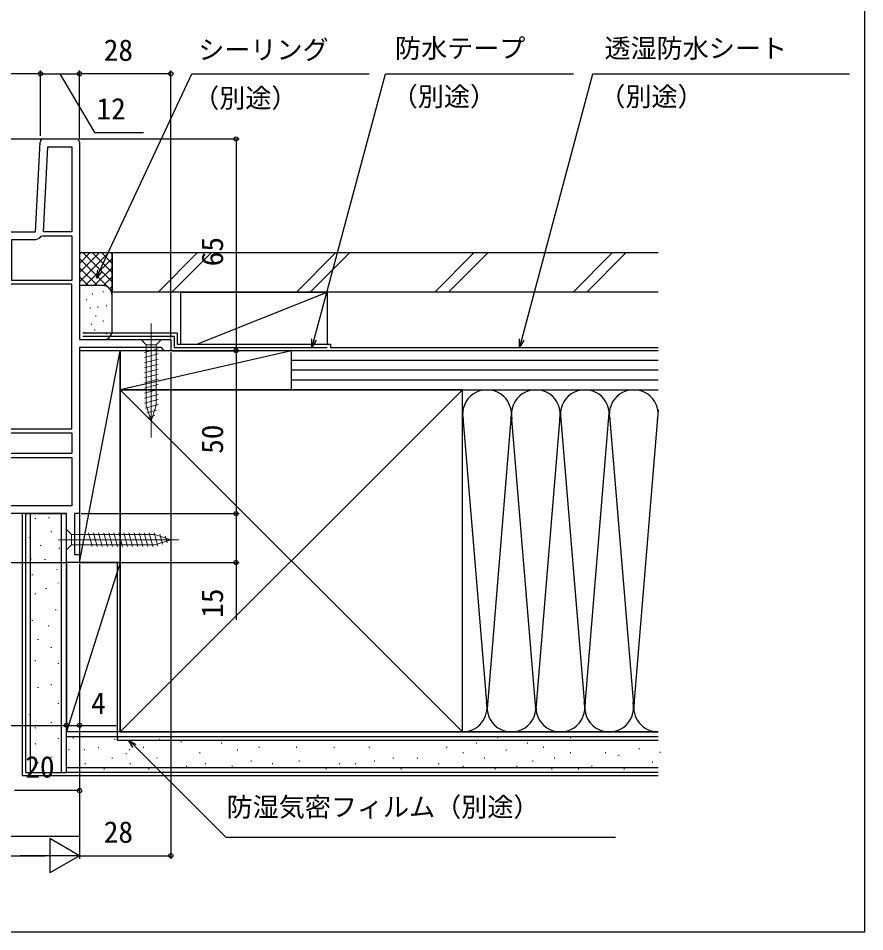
# Model space of a CAD drawing. Units: millimetres, scale not verified. Extents: x -525 to 525, y -783 to 778.
# Drawn here: x 265.3 to 525, y -782.7 to -502.3 of the extents above; entities that cross this region are included whole.
import ezdxf
from ezdxf.enums import TextEntityAlignment as Align

# ---------------------------------------------------------------- set-up
doc = ezdxf.new("R2010")
doc.units = ezdxf.units.MM
doc.header["$LTSCALE"] = 4
for name, color, linetype in [('0-3_YKK_11', 7, 'Continuous'), ('0-4_YKK_12', 2, 'Continuous'), ('0-7_YKK_D', 6, 'Continuous'), ('0-8_YKK_ZWAK', 7, 'Continuous'), ('0-9_YSS_K', 3, 'Continuous'), ('0-A_YSS_KE', 3, 'Continuous')]:
    doc.layers.add(name, color=color, linetype=linetype)
doc.layers.add('0-5_YKK_13', color=4, linetype='Continuous', lineweight=18)
doc.styles.add('ＭＳ ゴシック', font='')
doc.styles.get('ＭＳ ゴシック').set_extended_font_data('MS Gothic')

msp = doc.modelspace()

# ---------------------------------------------------------------- linework, layer by layer
at = {"layer": '0-3_YKK_11'}
msp.add_line((273.078, -539.36), (283.129, -539.36), dxfattribs=at)
for points in [[(284.129, -540.36), (284.129, -600.96), (312.129, -600.96), (312.129, -604.36), (310.229, -604.36), (309.729, -603.86), (309.229, -603.36), (284.129, -603.36), (284.129, -654.36), (282.629, -654.36), (282.629, -666.86), (284.129, -666.86), (284.129, -669.36), (280.129, -669.36), (280.129, -654.36), (228.129, -654.36), (228.129, -652.56), (230.129, -652.56), (230.129, -627.86), (233.429, -627.86)], [(255.302, -574.075), (260.929, -575.068), (260.929, -570.26), (255.572, -570.26), (254.705, -570.802), (254.129, -570.483), (254.129, -567.86), (270.635, -567.86), (272.079, -540.308)], [(272.372, -569.237), (272.753, -569.06), (281.729, -569.06), (281.729, -582.76)], [(281.729, -582.76), (263.329, -582.76), (263.329, -570.26), (270.161, -570.26)], [(281.729, -628.36), (281.729, -583.96), (262.929, -583.96), (262.584, -584.098)], [(260.729, -626.46), (260.729, -628.36), (281.729, -628.36)], [(281.729, -651.96), (255.329, -651.96), (255.329, -638.053), (255.505, -637.671)], [(255.84, -637.337), (256.221, -637.16), (281.729, -637.16), (281.729, -651.96)]]:
    msp.add_lwpolyline(points, dxfattribs=at)
for points in [[(273.038, -567.86), (274.406, -541.76), (281.729, -541.76), (281.729, -567.86)], [(281.729, -635.96), (256.529, -635.96), (256.529, -629.56), (281.729, -629.56)]]:
    msp.add_lwpolyline(points, close=True, dxfattribs=at)
for centre, radius, start, end in [((273.078, -540.36), 1, 90, 176.99997), ((283.129, -540.36), 1, 0.00001, 89.99999), ((270.161, -567.36), 2.9, 269.99999, 319.67978)]:
    msp.add_arc(centre, radius, start, end, dxfattribs=at)
at = {"layer": '0-4_YKK_12'}
for p, q in [((5.602, -539.36), (273.078, -539.36)), ((5.602, -669.36), (280.629, -669.36))]:
    msp.add_line(p, q, dxfattribs=at)
at = {"layer": '0-5_YKK_13'}
for p, q in [((306.128, -595.96), (306.128, -630.96)), ((309.228, -600.96), (303.028, -600.96)), ((303.028, -600.96), (304.578, -602.51)), ((304.578, -602.51), (304.578, -621.044)), ((307.678, -602.51), (304.578, -602.51)), ((309.228, -600.96), (307.678, -602.51)), ((307.678, -621.044), (307.678, -602.51)), ((304.028, -604.937), (308.228, -603.811)), ((304.028, -606.49), (308.228, -605.364)), ((304.028, -608.043), (308.228, -606.917)), ((304.028, -609.595), (308.228, -608.47)), ((304.028, -611.148), (308.228, -610.023)), ((304.028, -612.701), (308.228, -611.576)), ((304.028, -614.254), (308.228, -613.129)), ((304.028, -615.807), (308.228, -614.682)), ((304.028, -617.36), (308.228, -616.235)), ((304.028, -618.913), (308.228, -617.788)), ((304.028, -620.466), (308.228, -619.34)), ((304.287, -621.949), (308.228, -620.893)), ((306.128, -625.96), (304.578, -621.044)), ((306.128, -625.96), (307.678, -621.044)), ((304.739, -623.381), (307.775, -622.568)), ((305.19, -624.813), (307.24, -624.264)), ((281.679, -660.81), (307.213, -660.81)), ((286.874, -660.26), (287.999, -664.46)), ((288.427, -660.26), (289.552, -664.46)), ((289.98, -660.26), (291.105, -664.46)), ((291.533, -660.26), (292.658, -664.46)), ((293.086, -660.26), (294.211, -664.46)), ((294.638, -660.26), (295.764, -664.46)), ((296.191, -660.26), (297.317, -664.46)), ((297.744, -660.26), (298.87, -664.46)), ((299.297, -660.26), (300.423, -664.46)), ((300.85, -660.26), (301.975, -664.46)), ((302.403, -660.26), (303.528, -664.46)), ((303.956, -660.26), (305.081, -664.46)), ((305.509, -660.26), (306.634, -664.46)), ((307.062, -660.26), (308.118, -664.202)), ((312.129, -662.36), (307.213, -660.81)), ((312.129, -662.36), (307.213, -660.81)), ((308.736, -660.714), (309.55, -663.75)), ((310.432, -661.249), (310.982, -663.299)), ((277.629, -662.36), (314.629, -662.36)), ((280.129, -665.46), (281.679, -663.91)), ((281.679, -663.91), (307.213, -663.91)), ((312.129, -662.36), (307.213, -663.91))]:
    msp.add_line(p, q, dxfattribs=at)
msp.add_lwpolyline([(280.129, -665.46), (280.129, -659.26), (281.679, -660.81), (281.679, -663.91)], dxfattribs=at)
at = {"layer": '0-7_YKK_D'}
for p, q in [((272.129, -538.36), (272.129, -518.36)), ((272.129, -538.36), (272.129, -518.36)), ((284.129, -538.36), (284.129, -518.36)), ((284.129, -539.36), (284.129, -518.36)), ((312.129, -600.46), (312.129, -518.36)), ((272.129, -519.36), (254.129, -519.36)), ((272.129, -519.36), (284.129, -519.36)), ((312.129, -519.36), (284.129, -519.36)), ((284.129, -539.36), (333.129, -539.36)), ((332.129, -539.36), (332.129, -604.36)), ((312.129, -604.86), (312.129, -760.36)), ((312.629, -604.36), (333.129, -604.36)), ((312.629, -604.36), (333.129, -604.36)), ((332.129, -604.36), (332.129, -654.36)), ((284.629, -654.36), (333.129, -654.36)), ((284.629, -654.36), (333.129, -654.36)), ((280.129, -669.86), (280.129, -720.36)), ((280.129, -669.86), (280.129, -720.36)), ((284.129, -669.76), (284.129, -760.36)), ((284.129, -669.76), (284.129, -740.36)), ((284.129, -669.76), (284.129, -760.36)), ((284.129, -669.76), (284.129, -720.36)), ((284.629, -669.36), (333.129, -669.36)), ((228.129, -719.36), (280.129, -719.36)), ((284.129, -739.36), (264.129, -739.36)), ((284.129, -759.36), (275.035, -754.11)), ((275.035, -754.11), (275.035, -764.61)), ((-265.371, -759.36), (273.629, -759.36)), ((284.129, -759.36), (265.942, -759.36)), ((284.129, -759.36), (275.035, -764.61)), ((284.129, -759.36), (312.129, -759.36))]:
    msp.add_line(p, q, dxfattribs=at)
for points in [[(278.129, -519.36), (288.716, -537.36), (303.761, -537.36)], [(289.289, -582.087), (290.367, -579.776), (318.539, -519.36), (372.998, -519.36)], [(355.434, -603.36), (356.094, -600.897), (377.944, -519.352), (435.676, -519.352)], [(419.107, -603.36), (419.767, -600.897), (441.617, -519.352), (520.349, -519.352)], [(290.986, -580.065), (289.289, -582.087), (289.747, -579.487)], [(356.754, -601.074), (355.434, -603.36), (355.434, -600.72)], [(420.427, -601.074), (419.107, -603.36), (419.107, -600.72)], [(332.129, -654.36), (332.129, -669.36), (332.129, -686.956)], [(280.129, -719.36), (284.129, -719.36), (295.355, -719.36)], [(300.477, -726.147), (299.157, -723.86), (301.444, -725.18)], [(299.157, -723.86), (300.96, -725.663), (329.019, -753.722), (448.521, -753.722)]]:
    msp.add_lwpolyline(points, dxfattribs=at)
for centre in [(272.129, -519.36), (272.129, -519.36), (284.129, -519.36), (284.129, -519.36), (312.129, -519.36), (332.129, -539.36), (332.129, -604.36), (332.129, -604.36), (332.129, -654.36), (332.129, -654.36), (332.129, -669.36), (280.129, -719.36), (280.129, -719.36), (284.129, -719.36), (284.129, -739.36), (312.129, -759.36)]:
    msp.add_circle(centre, 0.637, dxfattribs=at)
at = {"layer": '0-8_YKK_ZWAK'}
msp.add_lwpolyline([(-525, -782.7), (525, -782.7), (525, 747.3)], dxfattribs=at)
at = {"layer": '0-9_YSS_K'}
for p, q in [((294.126, -574.36), (284.126, -574.36)), ((284.126, -583.218), (292.984, -574.36)), ((284.126, -580.39), (290.156, -574.36)), ((284.126, -577.561), (287.327, -574.36)), ((284.126, -574.733), (284.499, -574.36)), ((285.269, -574.36), (294.126, -583.218)), ((288.097, -574.36), (294.126, -580.39)), ((290.925, -574.36), (294.126, -577.561)), ((293.754, -574.36), (294.126, -574.733)), ((294.126, -587.36), (294.126, -574.36)), ((320.237, -574.36), (308.237, -586.36)), ((324.479, -574.36), (312.479, -586.36)), ((362.663, -574.36), (350.663, -586.36)), ((366.906, -574.36), (354.906, -586.36)), ((405.089, -574.36), (393.089, -586.36)), ((409.332, -574.36), (397.332, -586.36)), ((447.516, -574.36), (435.516, -586.36)), ((451.758, -574.36), (439.758, -586.36)), ((284.126, -576.047), (294.126, -586.047)), ((285.813, -584.36), (294.126, -576.047)), ((284.126, -578.875), (289.612, -584.36)), ((288.641, -584.36), (294.126, -578.875)), ((284.126, -581.703), (286.801, -584.378)), ((291.452, -584.378), (294.126, -581.703)), ((291.126, -584.36), (284.126, -584.36)), ((293.332, -585.326), (294.126, -584.532)), ((286.127, -588.686), (286.327, -588.686)), ((287.983, -586.856), (288.183, -586.856)), ((291.321, -586.188), (291.521, -586.188)), ((294.126, -598.46), (294.126, -587.36)), ((315.126, -586.36), (315.126, -602.36)), ((315.126, -586.36), (360.126, -586.36)), ((320.126, -602.36), (360.126, -586.36)), ((360.126, -586.36), (360.126, -602.36)), ((287.316, -591.195), (287.516, -591.195)), ((289.652, -590.861), (289.852, -590.861)), ((292.323, -590.528), (292.523, -590.528)), ((289.049, -593.654), (289.249, -593.654)), ((287.649, -596.202), (287.849, -596.202)), ((291.321, -595.201), (291.521, -595.201)), ((285.667, -598.812), (285.867, -598.812)), ((288.671, -597.98), (288.871, -597.98)), ((289.319, -599.874), (289.518, -599.874)), ((292.323, -599.043), (292.523, -599.043)), ((284.426, -600.96), (291.126, -600.96)), ((284.126, -669.36), (296.626, -604.36)), ((349.126, -604.36), (296.626, -616.36)), ((360.126, -604.36), (315.126, -604.36)), ((349.126, -616.36), (349.126, -604.36)), ((461.62, -604.36), (349.126, -604.36)), ((461.62, -607.36), (349.126, -607.36)), ((461.62, -610.36), (349.126, -610.36)), ((461.62, -613.36), (349.126, -613.36)), ((296.629, -721.36), (401.629, -616.36)), ((296.629, -616.36), (401.629, -721.36)), ((349.126, -616.36), (461.62, -616.36)), ((401.629, -616.36), (461.623, -616.36)), ((401.635, -623.555), (408.971, -712.329)), ((431.519, -624.805), (424.129, -714.241)), ((439.129, -714.241), (446.63, -623.467)), ((446.705, -624.393), (454.129, -714.241)), ((454.129, -714.241), (461.706, -622.543)), ((416.471, -625.392), (409.129, -714.241)), ((424.129, -714.241), (416.787, -625.392)), ((431.79, -625.426), (439.129, -714.241)), ((266.628, -734.86), (266.628, -654.36)), ((269.128, -733.86), (269.128, -654.36)), ((270.469, -655.779), (270.469, -655.979)), ((274.681, -655.552), (274.681, -655.752)), ((278.628, -733.86), (278.628, -654.36)), ((268.821, -661.548), (268.821, -661.748)), ((275.414, -659.9), (275.414, -660.1)), ((272.118, -664.021), (272.118, -664.221)), ((277.909, -664.842), (277.909, -665.042)), ((269.224, -668.16), (269.224, -668.36)), ((273.511, -668.35), (273.511, -668.55)), ((280.128, -721.36), (280.128, -668.912)), ((296.629, -669.36), (280.128, -669.36)), ((296.629, -669.36), (280.128, -721.36)), ((296.629, -721.36), (296.629, -669.36)), ((277.129, -671.468), (277.129, -671.668)), ((269.645, -673.087), (269.645, -673.287)), ((277.563, -675.559), (277.563, -675.759)), ((273.766, -677.207), (273.766, -677.407)), ((270.469, -678.856), (270.469, -679.056)), ((276.739, -683.801), (276.739, -684.001)), ((269.645, -687.097), (269.645, -687.297)), ((274.59, -688.746), (274.59, -688.946)), ((271.294, -692.866), (271.294, -693.066)), ((275.414, -695.339), (275.414, -695.539)), ((270.469, -699.46), (270.469, -699.66)), ((277.563, -700.284), (277.563, -700.484)), ((271.294, -707.633), (271.294, -707.833)), ((275.414, -706.809), (275.414, -707.008)), ((277.563, -712.578), (277.563, -712.778)), ((268.821, -715.874), (268.821, -716.074)), ((270.469, -719.995), (270.469, -720.195)), ((275.414, -718.347), (275.414, -718.547)), ((277.563, -723.292), (277.563, -723.492)), ((296.629, -721.36), (280.128, -721.36)), ((461.623, -722.86), (280.128, -722.86)), ((282.039, -723.19), (282.239, -723.19)), ((295.812, -723.19), (296.012, -723.19)), ((401.629, -721.36), (461.623, -721.36)), ((412.389, -723.102), (412.589, -723.102)), ((434.641, -723.102), (434.841, -723.102)), ((270.469, -724.94), (270.469, -725.14)), ((289.895, -726.074), (290.095, -726.074)), ((294.837, -723.58), (295.037, -723.58)), ((303.668, -726.074), (303.868, -726.074)), ((308.61, -723.58), (308.81, -723.58)), ((315.236, -724.359), (315.436, -724.359)), ((319.327, -723.926), (319.527, -723.926)), ((327.569, -724.75), (327.769, -724.75)), ((339.107, -726.074), (339.307, -726.074)), ((344.052, -723.926), (344.252, -723.926)), ((350.577, -726.074), (350.777, -726.074)), ((356.346, -723.926), (356.546, -723.926)), ((362.115, -726.074), (362.315, -726.074)), ((367.06, -723.926), (367.26, -723.926)), ((372.829, -726.074), (373.029, -726.074)), ((380.246, -723.926), (380.446, -723.926)), ((389.312, -723.926), (389.512, -723.926)), ((396.73, -726.074), (396.93, -726.074)), ((405.795, -724.75), (405.995, -724.75)), ((421.454, -724.75), (421.654, -724.75)), ((426.399, -726.074), (426.599, -726.074)), ((441.234, -723.926), (441.434, -723.926)), ((451.124, -723.926), (451.324, -723.926)), ((280.745, -726.808), (280.945, -726.808)), ((285.547, -726.808), (285.747, -726.808)), ((298.345, -727.978), (298.545, -727.978)), ((299.32, -726.808), (299.52, -726.808)), ((312.118, -727.978), (312.318, -727.978)), ((320.976, -727.723), (321.176, -727.723)), ((332.514, -726.898), (332.714, -726.898)), ((401.675, -727.723), (401.875, -727.723)), ((414.861, -726.898), (415.061, -726.898)), ((434.641, -727.723), (434.841, -727.723)), ((445.355, -727.723), (445.555, -727.723)), ((449.476, -728.547), (449.676, -728.547)), ((455.748, -726.414), (455.948, -726.414)), ((462.175, -727.583), (462.375, -727.583)), ((271.294, -730.709), (271.294, -730.909)), ((275.414, -729.061), (275.414, -729.261)), ((285.775, -731.019), (285.975, -731.019)), ((294.016, -729.371), (294.216, -729.371)), ((299.547, -731.019), (299.747, -731.019)), ((307.789, -729.371), (307.989, -729.371)), ((322.624, -731.019), (322.824, -731.019)), ((336.635, -730.195), (336.835, -730.195)), ((343.228, -731.019), (343.428, -731.019)), ((351.401, -730.195), (351.601, -730.195)), ((363.763, -731.019), (363.963, -731.019)), ((368.708, -731.019), (368.908, -731.019)), ((374.477, -730.195), (374.677, -730.195)), ((380.246, -729.371), (380.446, -729.371)), ((387.664, -729.371), (387.864, -729.371)), ((394.257, -731.019), (394.457, -731.019)), ((408.268, -729.371), (408.468, -729.371)), ((423.103, -730.195), (423.303, -730.195)), ((429.696, -729.371), (429.896, -729.371)), ((459.838, -730.504), (460.038, -730.504)), ((461.623, -732.36), (280.128, -732.36)), ((284.129, -733.86), (284.129, -753.36)), ((291.544, -732.668), (291.744, -732.668)), ((296.592, -732.265), (296.792, -732.265)), ((298.155, -732.265), (298.355, -732.265)), ((305.317, -732.668), (305.517, -732.668)), ((311.928, -732.265), (312.128, -732.265)), ((316.855, -731.843), (317.055, -731.843)), ((330.865, -731.843), (331.066, -731.843)), ((359.642, -732.668), (359.842, -732.668)), ((382.719, -732.668), (382.919, -732.668)), ((401.675, -731.843), (401.875, -731.843)), ((411.564, -732.668), (411.765, -732.668)), ((418.158, -731.843), (418.358, -731.843)), ((428.872, -732.668), (429.072, -732.668)), ((437.113, -732.668), (437.313, -732.668)), ((441.234, -731.843), (441.434, -731.843)), ((451.124, -732.668), (451.324, -732.668)), ((461.623, -734.86), (266.628, -734.86)), ((5.629, -753.36), (284.129, -753.36))]:
    msp.add_line(p, q, dxfattribs=at)
for points in [[(296.626, -669.36), (296.626, -604.36), (284.126, -604.36), (284.126, -669.36)], [(349.126, -616.36), (349.126, -604.36), (296.626, -604.36), (296.626, -616.36)]]:
    msp.add_lwpolyline(points, close=True, dxfattribs=at)
for centre, radius, start, end in [((291.126, -587.36), 3, 360, 90), ((291.519, -598.351), 2.609, 261.34878, 358.26236), ((409.129, -623.86), 7.5, 348.21668, 191.78379), ((424.129, -623.86), 7.5, 348.21668, 191.78379), ((439.129, -623.86), 7.5, 348.21668, 191.78379), ((454.129, -623.86), 7.5, 348.21644, 191.78379), ((401.629, -713.86), 7.5, 270, 11.78353), ((416.629, -713.86), 7.5, 168.21646, 11.78353), ((431.629, -713.86), 7.5, 168.21646, 11.78353), ((446.629, -713.86), 7.5, 168.21646, 11.78353), ((461.629, -713.86), 7.5, 168.21646, 269.9524)]:
    msp.add_arc(centre, radius, start, end, dxfattribs=at)
at = {"layer": '0-A_YSS_KE'}
for p, q in [((461.62, -586.36), (294.126, -586.36)), ((314.126, -598.96), (285.126, -598.96)), ((313.126, -599.96), (285.126, -599.96)), ((361.126, -602.36), (361.126, -603.36)), ((361.126, -603.36), (461.62, -603.36)), ((401.629, -630.325), (401.629, -616.36)), ((401.629, -721.36), (401.629, -623.86)), ((267.628, -733.86), (267.628, -654.36)), ((267.628, -654.36), (280.128, -654.36)), ((280.128, -733.86), (280.128, -654.36)), ((295.629, -669.36), (295.629, -723.86)), ((461.623, -721.36), (280.128, -721.36)), ((280.128, -733.86), (280.128, -721.36)), ((295.629, -723.86), (461.623, -723.86)), ((267.628, -733.86), (280.128, -733.86)), ((461.623, -733.86), (280.128, -733.86))]:
    msp.add_line(p, q, dxfattribs=at)
for points in [[(461.62, -574.36), (294.126, -574.36), (294.126, -586.36)], [(313.126, -599.96), (313.126, -603.36), (360.126, -603.36)], [(314.126, -598.96), (314.126, -602.36), (361.126, -602.36)], [(401.629, -616.36), (296.629, -616.36), (296.629, -721.36), (401.629, -721.36)]]:
    msp.add_lwpolyline(points, dxfattribs=at)

# ---------------------------------------------------------------- texts
at = {"layer": '0-7_YKK_D', "style": 'ＭＳ ゴシック'}
for s, height, p in [('28', 6.598, (291.558, -517.36)), ('シーリング', 5.865, (320.544, -516.661)), ('防水テープ', 5.865, (380.903, -516.205)), ('透湿防水シート', 5.865, (445.167, -516.205)), ('（別途）', 5.865, (318.998, -531.495)), ('（別途）', 5.865, (379.903, -531.038)), ('（別途）', 5.865, (443.576, -531.038)), ('12', 6.598, (289.335, -535.36)), ('4', 6.598, (287.718, -717.86)), ('20', 6.598, (267.481, -737.36)), ('防湿気密フィルム（別途）', 5.865, (329.229, -749.098)), ('28', 6.598, (291.558, -757.36))]:
    msp.add_text(s, height=height, dxfattribs=at).set_placement(p, align=Align.BOTTOM_LEFT)
for s, p in [('65', (330.129, -578.431)), ('50', (330.129, -636.008)), ('15', (330.129, -686.336))]:
    msp.add_text(s, height=6.598, rotation=90, dxfattribs=at).set_placement(p, align=Align.BOTTOM_LEFT)

doc.saveas('drawing.dxf')
